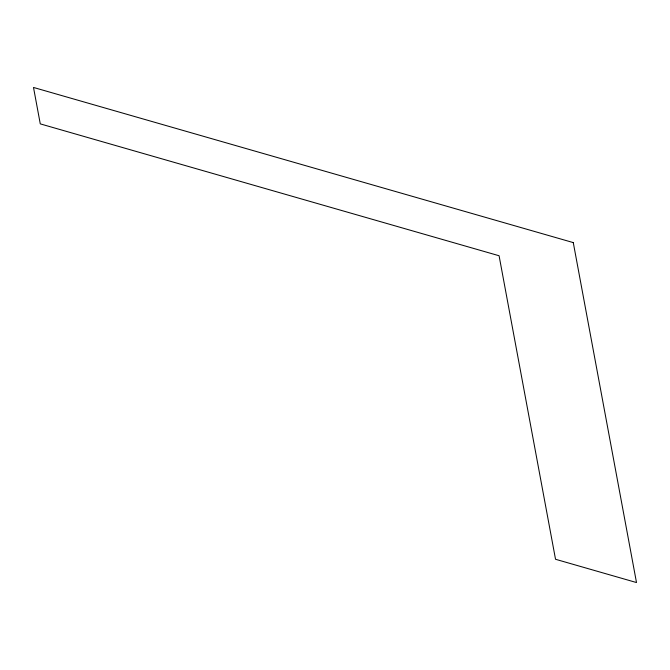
<?xml version="1.0" encoding="UTF-8"?>
<svg xmlns="http://www.w3.org/2000/svg" width="670" height="670" viewBox="0 0 670 670"><rect width="100%" height="100%" fill="white"/><g stroke="black" fill="none" stroke-linecap="round" stroke-linejoin="round"><path stroke-width="1" d="M573.277 242.599L33.5 87.452L40.275 123.875L499.083 255.747L555.531 559.274L636.5 582.548L573.277 242.599"/></g></svg>
